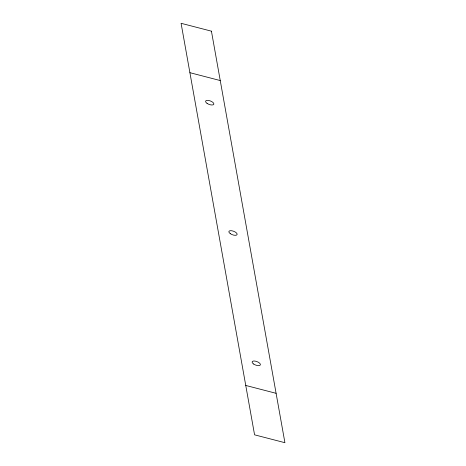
<?xml version="1.0" encoding="UTF-8"?>
<svg xmlns="http://www.w3.org/2000/svg" width="466" height="466" viewBox="0 0 466 466"><rect width="100%" height="100%" fill="white"/><g stroke="black" fill="none" stroke-linecap="round" stroke-linejoin="round"><path stroke-width="0.7" d="M189.901 72.684L220.249 80.554M245.751 385.446L276.099 393.316M211.43 31.17L181.082 23.3L254.57 434.83L284.918 442.7L211.43 31.17M207.061 103.376A4.386 1.852 20.6 0 0 213.818 104.25A4.386 1.852 20.6 0 0 208.302 100.417A4.386 1.852 20.6 0 0 207.061 103.376M253.603 364.016A4.386 1.852 20.6 0 0 260.366 364.884A4.386 1.852 20.6 0 0 254.844 361.051A4.386 1.852 20.6 0 0 253.603 364.016M230.332 233.693A4.386 1.852 20.6 0 0 237.095 234.567A4.386 1.852 20.6 0 0 231.573 230.734A4.386 1.852 20.6 0 0 230.332 233.693"/></g></svg>
